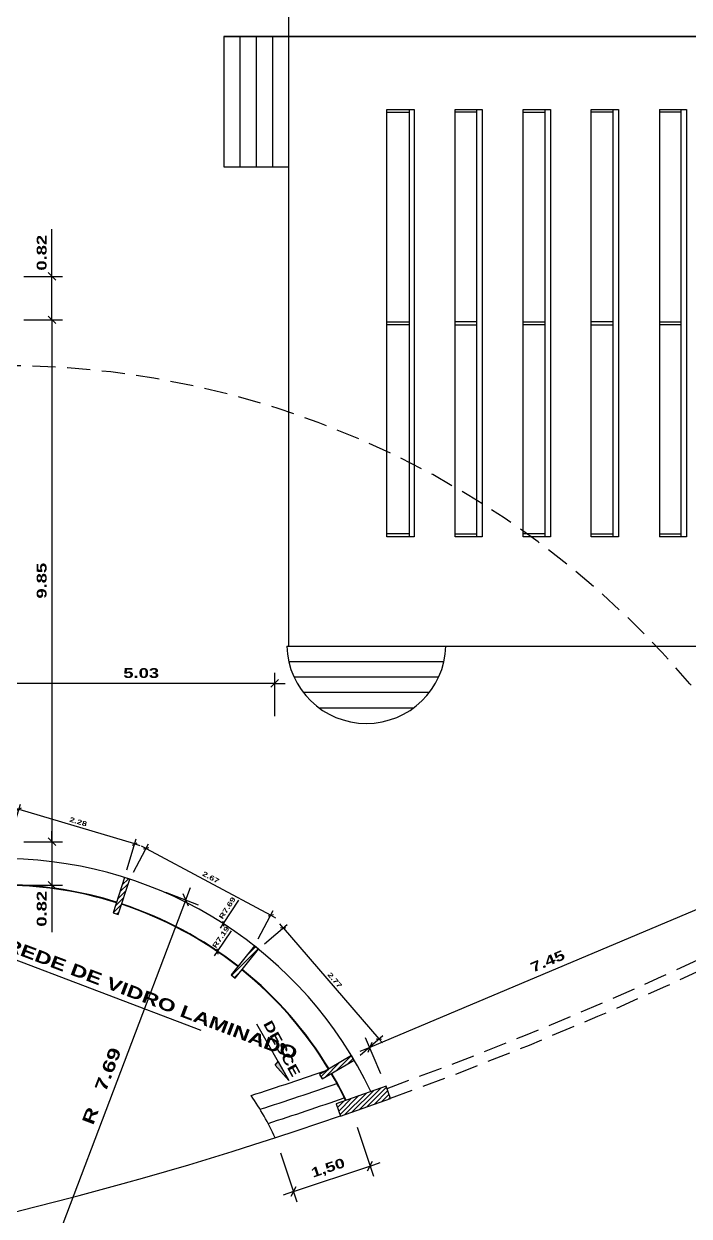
# Model space of a CAD drawing. Extents: x 346 to 515, y 162 to 297.
# Drawn here: x 457.56 to 470.11, y 243.62 to 266.12 of the extents above; entities that cross this region are included whole.
import ezdxf

# ---------------------------------------------------------------- set-up
doc = ezdxf.new("R2010")
doc.units = 0
doc.header["$LTSCALE"] = 35
doc.linetypes.add('HIDDEN', pattern=[0.375, 0.25, -0.125])
doc.layers.get('0').update_dxf_attribs({"linetype": 'CONTINUOUS'})
doc.layers.get('DEFPOINTS').update_dxf_attribs({"color": 2, "linetype": 'CONTINUOUS'})
for name, color, linetype in [('ACHURIAS', 1, 'CONTINUOUS'), ('COTAS_100', 13, 'CONTINUOUS'), ('COTAS_125', 13, 'CONTINUOUS'), ('COTAS_50', 13, 'CONTINUOUS'), ('LINVISTA', 13, 'CONTINUOUS'), ('PAREDE', 6, 'CONTINUOUS'), ('PILARES', 1, 'CONTINUOUS')]:
    doc.layers.add(name, color=color, linetype=linetype)
doc.styles.add('REGUA60', font='cityb___.ttf', dxfattribs={"width": 1.4})
doc.dimstyles.get("Standard").update_dxf_attribs({"dimtxt": 0.18, "dimasz": 0.18, "dimexe": 0.18, "dimexo": 0.0625, "dimgap": 0.09, "dimtad": 0, "dimtih": 1, "dimtoh": 1, "dimdec": 4, "dimzin": 0, "dimdsep": 46, "dimtxsty": 'Standard', "dimcen": 0.09, "dimadec": 0, "dimazin": 0, "dimtfac": 1, "dimtdec": 4, "dimtofl": 0, "dimtmove": 0, "dimatfit": 3, "dimfxl": 1, "dimtolj": 1, "dimtzin": 0, "dimarcsym": 0})
pattern_1 = [(45, (0.756064, 0), (-0.0449012806, 0.0449012806), [])]

# ---------------------------------------------------------------- blocks, each defined once
blk = doc.blocks.new('COTATR')
at = {"color": 6}
blk.add_line((-71, -71), (71, 71), dxfattribs=at)
at = {"color": 0, "linetype": 'ByBlock'}
blk.add_line((0, 0), (200, 0), dxfattribs=at)
blk = doc.blocks.new('*D37')
at = {"color": 0, "linetype": 'ByBlock'}
for p, q in [((456.803, 260.534), (457.536, 260.534)), ((457.336, 260.533), (457.336, 250.686)), ((456.803, 250.685), (457.536, 250.685))]:
    blk.add_line(p, q, dxfattribs=at)
at = {"layer": 'DEFPOINTS', "color": 0, "linetype": 'ByBlock'}
for p in [(456.503, 260.534), (456.503, 250.685), (457.336, 250.685)]:
    blk.add_point(p, dxfattribs=at)
at = {"color": 0, "linetype": 'ByBlock', "xscale": 0.001, "yscale": 0.001, "zscale": 0.001}
for p, rotation in [((457.336, 260.534), 90), ((457.336, 250.685), 270)]:
    blk.add_blockref('COTATR', p, dxfattribs=dict(at, rotation=rotation))
at = {"color": 2, "linetype": 'ByBlock', "insert": (457.143, 255.61), "char_height": 0.185, "attachment_point": 5, "rotation": 90, "style": 'REGUA60'}
blk.add_mtext('\\A1;9.85', dxfattribs=at)
blk = doc.blocks.new('*D38')
at = {"color": 0, "linetype": 'ByBlock'}
for p, q in [((457.336, 261.355), (457.336, 262.243)), ((456.803, 261.355), (457.536, 261.355)), ((457.336, 260.535), (457.336, 261.354)), ((456.803, 260.534), (457.536, 260.534))]:
    blk.add_line(p, q, dxfattribs=at)
at = {"layer": 'DEFPOINTS', "color": 0, "linetype": 'ByBlock'}
for p in [(456.503, 261.355), (457.336, 261.355), (456.503, 260.534)]:
    blk.add_point(p, dxfattribs=at)
at = {"color": 0, "linetype": 'ByBlock', "xscale": 0.001, "yscale": 0.001, "zscale": 0.001}
for p, rotation in [((457.336, 261.355), 90), ((457.336, 260.534), 270)]:
    blk.add_blockref('COTATR', p, dxfattribs=dict(at, rotation=rotation))
at = {"color": 2, "linetype": 'ByBlock', "insert": (457.143, 261.8), "char_height": 0.185, "attachment_point": 5, "rotation": 90, "style": 'REGUA60'}
blk.add_mtext('\\A1;0.82', dxfattribs=at)
blk = doc.blocks.new('*D39')
at = {"color": 0, "linetype": 'ByBlock'}
for p, q in [((456.803, 250.685), (457.536, 250.685)), ((457.336, 250.684), (457.336, 249.865)), ((456.803, 249.864), (457.536, 249.864)), ((457.336, 249.864), (457.336, 248.976))]:
    blk.add_line(p, q, dxfattribs=at)
at = {"layer": 'DEFPOINTS', "color": 0, "linetype": 'ByBlock'}
for p in [(456.503, 250.685), (456.503, 249.864), (457.336, 249.864)]:
    blk.add_point(p, dxfattribs=at)
at = {"color": 0, "linetype": 'ByBlock', "xscale": 0.001, "yscale": 0.001, "zscale": 0.001}
for p, rotation in [((457.336, 250.685), 90), ((457.336, 249.864), 270)]:
    blk.add_blockref('COTATR', p, dxfattribs=dict(at, rotation=rotation))
at = {"color": 2, "linetype": 'ByBlock', "insert": (457.143, 249.419), "char_height": 0.185, "attachment_point": 5, "rotation": 90, "style": 'REGUA60'}
blk.add_mtext('\\A1;0.82', dxfattribs=at)
blk = doc.blocks.new('*D40')
at = {"color": 0, "linetype": 'ByBlock'}
for p, q in [((470.398, 249.207), (470.111, 249.887)), ((470.188, 249.702), (463.329, 246.802)), ((463.538, 246.306), (463.25, 246.986))]:
    blk.add_line(p, q, dxfattribs=at)
at = {"layer": 'DEFPOINTS', "color": 0, "linetype": 'ByBlock'}
for p in [(470.515, 248.931), (463.328, 246.802), (463.654, 246.029)]:
    blk.add_point(p, dxfattribs=at)
at = {"color": 0, "linetype": 'ByBlock', "xscale": 0.001, "yscale": 0.001, "zscale": 0.001}
for p, rotation in [((470.189, 249.703), 22.92177126799655), ((463.328, 246.802), 202.9217712679965)]:
    blk.add_blockref('COTATR', p, dxfattribs=dict(at, rotation=rotation))
at = {"color": 2, "linetype": 'ByBlock', "insert": (466.683, 248.43), "char_height": 0.185, "attachment_point": 5, "rotation": 22.9218, "style": 'REGUA60'}
blk.add_mtext('\\A1;7.45', dxfattribs=at)
blk = doc.blocks.new('*D52')
at = {"color": 0, "linetype": 'ByBlock'}
for p, q in [((456.503, 250.985), (456.503, 253.874)), ((461.536, 253.052), (461.536, 253.874)), ((461.535, 253.674), (456.504, 253.674))]:
    blk.add_line(p, q, dxfattribs=at)
at = {"layer": 'DEFPOINTS', "color": 0, "linetype": 'ByBlock'}
for p in [(456.503, 253.674), (461.536, 252.752), (456.503, 250.685)]:
    blk.add_point(p, dxfattribs=at)
at = {"color": 0, "linetype": 'ByBlock', "xscale": 0.001, "yscale": 0.001, "zscale": 0.001, "rotation": 180}
blk.add_blockref('COTATR', (456.503, 253.674), dxfattribs=at)
at = {"color": 0, "linetype": 'ByBlock', "xscale": 0.001, "yscale": 0.001, "zscale": 0.001}
blk.add_blockref('COTATR', (461.536, 253.674), dxfattribs=at)
at = {"color": 2, "linetype": 'ByBlock', "insert": (459.019, 253.867), "char_height": 0.185, "attachment_point": 5, "style": 'REGUA60'}
blk.add_mtext('\\A1;5.03', dxfattribs=at)
blk = doc.blocks.new('*D62')
at = {"color": 0, "linetype": 'ByBlock'}
for p, q in [((460.718, 249.004), (460.452, 248.613)), ((456.4, 242.473), (456.4, 242.873)), ((456.2, 242.673), (456.6, 242.673))]:
    blk.add_line(p, q, dxfattribs=at)
at = {"layer": 'DEFPOINTS', "color": 0, "linetype": 'ByBlock'}
for p in [(460.452, 248.613), (456.4, 242.673)]:
    blk.add_point(p, dxfattribs=at)
at = {"color": 0, "linetype": 'ByBlock', "xscale": 0.0005, "yscale": 0.0005, "zscale": 0.0005, "rotation": 235.7008381619773}
blk.add_blockref('COTATR', (460.452, 248.613), dxfattribs=at)
at = {"color": 2, "linetype": 'ByBlock', "insert": (460.521, 248.884), "char_height": 0.0925, "attachment_point": 5, "rotation": 55.7008, "style": 'REGUA60'}
blk.add_mtext('\\A1;R7.19', dxfattribs=at)
blk = doc.blocks.new('*D69')
at = {"color": 0, "linetype": 'ByBlock'}
for p, q in [((456.568, 250.807), (456.743, 251.392)), ((458.896, 250.643), (456.715, 251.296)), ((458.75, 250.154), (458.925, 250.739))]:
    blk.add_line(p, q, dxfattribs=at)
at = {"layer": 'DEFPOINTS', "color": 0, "linetype": 'ByBlock'}
for p in [(456.714, 251.296), (456.525, 250.664), (458.707, 250.01)]:
    blk.add_point(p, dxfattribs=at)
at = {"color": 0, "linetype": 'ByBlock', "xscale": 0.0005, "yscale": 0.0005, "zscale": 0.0005}
for p, rotation in [((456.714, 251.296), 163.3272552041149), ((458.897, 250.643), 343.3272552041148)]:
    blk.add_blockref('COTATR', p, dxfattribs=dict(at, rotation=rotation))
at = {"color": 2, "linetype": 'ByBlock', "insert": (457.833, 251.062), "char_height": 0.0925, "attachment_point": 5, "rotation": 343.3273, "style": 'REGUA60'}
blk.add_mtext('\\A1;2.28', dxfattribs=at)
blk = doc.blocks.new('*D70')
at = {"color": 0, "linetype": 'ByBlock'}
for p, q in [((458.873, 250.111), (459.159, 250.646)), ((459.112, 250.557), (461.463, 249.299)), ((461.224, 248.852), (461.51, 249.386))]:
    blk.add_line(p, q, dxfattribs=at)
at = {"layer": 'DEFPOINTS', "color": 0, "linetype": 'ByBlock'}
for p in [(458.802, 249.979), (461.463, 249.298), (461.153, 248.72)]:
    blk.add_point(p, dxfattribs=at)
at = {"color": 0, "linetype": 'ByBlock', "xscale": 0.0005, "yscale": 0.0005, "zscale": 0.0005}
for p, rotation in [((459.112, 250.557), 151.8277881678493), ((461.463, 249.298), 331.8277881678493)]:
    blk.add_blockref('COTATR', p, dxfattribs=dict(at, rotation=rotation))
at = {"color": 2, "linetype": 'ByBlock', "insert": (460.332, 250.012), "char_height": 0.0925, "attachment_point": 5, "rotation": 331.8278, "style": 'REGUA60'}
blk.add_mtext('\\A1;2.67', dxfattribs=at)
blk = doc.blocks.new('*D71')
at = {"color": 0, "linetype": 'ByBlock'}
for p, q in [((461.345, 248.755), (461.773, 249.124)), ((461.697, 249.058), (463.501, 246.963)), ((463.149, 246.659), (463.577, 247.028))]:
    blk.add_line(p, q, dxfattribs=at)
at = {"layer": 'DEFPOINTS', "color": 0, "linetype": 'ByBlock'}
for p in [(461.231, 248.657), (463.501, 246.963), (463.035, 246.561)]:
    blk.add_point(p, dxfattribs=at)
at = {"color": 0, "linetype": 'ByBlock', "xscale": 0.0005, "yscale": 0.0005, "zscale": 0.0005}
for p, rotation in [((461.697, 249.058), 130.727263110907), ((463.501, 246.963), 310.727263110907)]:
    blk.add_blockref('COTATR', p, dxfattribs=dict(at, rotation=rotation))
at = {"color": 2, "linetype": 'ByBlock', "insert": (462.671, 248.073), "char_height": 0.0925, "attachment_point": 5, "rotation": 310.7273, "style": 'REGUA60'}
blk.add_mtext('\\A1;2.77', dxfattribs=at)
blk = doc.blocks.new('*D74')
at = {"color": 0, "linetype": 'ByBlock'}
for p, q in [((460.851, 249.585), (460.564, 249.139)), ((456.4, 242.473), (456.4, 242.873)), ((456.2, 242.673), (456.6, 242.673))]:
    blk.add_line(p, q, dxfattribs=at)
at = {"layer": 'DEFPOINTS', "color": 0, "linetype": 'ByBlock'}
for p in [(460.564, 249.139), (456.4, 242.673)]:
    blk.add_point(p, dxfattribs=at)
at = {"color": 0, "linetype": 'ByBlock', "xscale": 0.0005, "yscale": 0.0005, "zscale": 0.0005, "rotation": 237.219408204225}
blk.add_blockref('COTATR', (460.564, 249.139), dxfattribs=at)
at = {"color": 2, "linetype": 'ByBlock', "insert": (460.641, 249.434), "char_height": 0.0925, "attachment_point": 5, "rotation": 57.2194, "style": 'REGUA60'}
blk.add_mtext('\\A1;R7.69', dxfattribs=at)
blk = doc.blocks.new('*D90')
at = {"color": 0, "linetype": 'ByBlock'}
for p, q in [((457.133, 242.396), (459.86, 249.584)), ((459.478, 249.731), (460.094, 249.497)), ((456.75, 242.54), (457.367, 242.306))]:
    blk.add_line(p, q, dxfattribs=at)
at = {"layer": 'DEFPOINTS', "color": 0, "linetype": 'ByBlock'}
for p in [(459.127, 249.864), (459.86, 249.586), (456.4, 242.673)]:
    blk.add_point(p, dxfattribs=at)
at = {"color": 0, "linetype": 'ByBlock', "xscale": 0.00125, "yscale": 0.00125, "zscale": 0.00125}
for p, rotation in [((459.86, 249.586), 69.2274831757424), ((457.133, 242.395), 249.2274831757424)]:
    blk.add_blockref('COTATR', p, dxfattribs=dict(at, rotation=rotation))
at = {"color": 2, "linetype": 'ByBlock', "insert": (458.274, 246.075), "char_height": 0.23125, "attachment_point": 5, "rotation": 69.2275, "style": 'REGUA60'}
blk.add_mtext('\\A1;R   7.69', dxfattribs=at)
blk = doc.blocks.new('*D121')
at = {"color": 0, "linetype": 'ByBlock'}
for p, q in [((463.089, 245.297), (463.398, 244.375)), ((461.643, 244.813), (461.952, 243.891)), ((461.889, 244.081), (463.333, 244.564))]:
    blk.add_line(p, q, dxfattribs=at)
at = {"layer": 'DEFPOINTS', "color": 0, "linetype": 'ByBlock'}
for p in [(462.994, 245.582), (461.548, 245.098), (463.334, 244.565)]:
    blk.add_point(p, dxfattribs=at)
at = {"color": 0, "linetype": 'ByBlock', "xscale": 0.001, "yscale": 0.001, "zscale": 0.001}
for p, rotation in [((463.334, 244.565), 18.50605434582875), ((461.888, 244.081), 198.5060543458287)]:
    blk.add_blockref('COTATR', p, dxfattribs=dict(at, rotation=rotation))
at = {"color": 2, "linetype": 'ByBlock', "insert": (462.547, 244.514), "char_height": 0.18, "attachment_point": 5, "rotation": 18.5061, "style": 'REGUA60'}
blk.add_mtext('\\A1;1,50', dxfattribs=at)

msp = doc.modelspace()

# ---------------------------------------------------------------- hatches: boundary and pattern name
at = {"layer": 'ACHURIAS'}
h = msp.add_hatch(dxfattribs=at)
h.set_pattern_fill('ANSI31', color=256, scale=0.02, style=0)
h.set_pattern_definition(pattern_1)
h.paths.add_polyline_path([(449.49911, 243.39337, 0.00325082), (449.49039, 243.29375), (450.18666, 243.22824), (450.19603, 243.3278)])
h.paths.add_polyline_path([(450.83359, 245.65741), (450.87756, 245.74723), (450.24889, 246.05506, 0.00325082), (450.20549, 245.96497)])
h.paths.add_polyline_path([(452.29791, 247.70074), (452.37081, 247.76919), (451.89166, 248.2795, 0.00325082), (451.8192, 248.21057)])
h.paths.add_polyline_path([(454.39031, 249.09403), (454.48271, 249.13227), (454.21503, 249.77907, 0.00325082), (454.12288, 249.74023)])
h.paths.add_polyline_path([(459.55811, 249.97877, 0.00325082), (459.46291, 250.00939), (459.24446, 249.34503), (459.33946, 249.3138)])
h.paths.add_polyline_path([(461.46941, 248.17498), (461.54722, 248.11216), (461.98694, 248.65681, 0.00325082), (461.90872, 248.71913)])
h.paths.add_polyline_path([(463.79118, 246.56121, 0.00325082), (463.74006, 246.64716), (463.13667, 246.29358), (463.18723, 246.20731)])
h = msp.add_hatch(dxfattribs=at)
h.set_pattern_fill('ANSI31', color=256, scale=0.02, style=0)
h.set_pattern_definition(pattern_1)
h.paths.add_polyline_path([(463.45163, 245.74145), (463.53492, 245.50574), (464.47779, 245.83889), (464.3945, 246.07461)])
at = {"layer": 'COTAS_100'}
msp.add_hatch(color=256, dxfattribs=at).paths.add_polyline_path([(462.55626, 246.18106), (462.29955, 246.46724), (462.356, 246.53479)])

# ---------------------------------------------------------------- linework, layer by layer
for p, q in [((461.95051, 247.25099), (462.55626, 246.18106)), ((462.29955, 246.46724), (462.356, 246.53479)), ((462.55626, 246.18106), (462.29955, 246.46724))]:
    msp.add_line(p, q, dxfattribs=at)
msp.add_lwpolyline([(462.55626, 246.18106), (462.29955, 246.46724), (462.356, 246.53479)], close=True, dxfattribs=at)
at = {"layer": 'LINVISTA'}
for p, q in [((462.5586, 265.87926), (462.5586, 270.48328)), ((477.22932, 265.87926), (461.33034, 265.87926)), ((461.33034, 265.87926), (461.33034, 263.42274)), ((461.64119, 263.42274), (461.64119, 265.87926)), ((461.94447, 265.87926), (461.94447, 263.42274)), ((462.25532, 263.42274), (462.25532, 265.87926)), ((462.5586, 254.37254), (462.5586, 265.87926)), ((464.40857, 264.501), (464.92413, 264.501)), ((464.40857, 256.43771), (464.40857, 264.501)), ((464.40857, 264.45551), (464.82557, 264.45551)), ((464.82557, 264.501), (464.82557, 256.43771)), ((464.92413, 264.501), (464.92413, 256.43771)), ((465.69748, 264.501), (466.20546, 264.501)), ((465.69748, 256.43771), (465.69748, 264.501)), ((466.1069, 264.45551), (465.69748, 264.45551)), ((466.1069, 256.43771), (466.1069, 264.501)), ((466.20546, 264.501), (466.20546, 256.43771)), ((466.97881, 264.501), (467.49438, 264.501)), ((466.97881, 256.43771), (466.97881, 264.501)), ((466.97881, 264.45551), (467.38823, 264.45551)), ((467.38823, 264.501), (467.38823, 256.43771)), ((467.49438, 264.501), (467.49438, 256.43771)), ((468.26014, 264.501), (468.77571, 264.501)), ((468.26014, 256.43771), (468.26014, 264.501)), ((468.67715, 264.45551), (468.26014, 264.45551)), ((468.67715, 256.43771), (468.67715, 264.501)), ((468.77571, 264.501), (468.77571, 256.43771)), ((469.54906, 264.501), (470.05704, 264.501)), ((469.54906, 264.501), (469.54906, 256.43771)), ((469.95848, 264.45551), (469.54906, 264.45551)), ((469.95848, 256.43771), (469.95848, 264.501)), ((470.05704, 264.501), (470.05704, 256.43771)), ((461.33034, 263.42274), (462.5586, 263.42274)), ((464.40857, 260.49779), (464.82557, 260.49779)), ((464.82557, 260.44092), (464.40857, 260.44092)), ((466.1069, 260.49779), (465.69748, 260.49779)), ((465.69748, 260.44092), (466.1069, 260.44092)), ((466.97881, 260.49779), (467.38823, 260.49779)), ((467.38823, 260.44092), (466.97881, 260.44092)), ((468.67715, 260.49779), (468.26014, 260.49779)), ((468.26014, 260.44092), (468.67715, 260.44092)), ((469.54906, 260.49779), (469.95848, 260.49779)), ((469.95848, 260.44092), (469.54906, 260.44092)), ((464.82557, 256.49457), (464.40857, 256.49457)), ((464.92413, 256.43771), (464.40857, 256.43771)), ((465.69748, 256.49457), (466.1069, 256.49457)), ((466.20546, 256.43771), (465.69748, 256.43771)), ((467.38823, 256.49457), (466.97881, 256.49457)), ((467.49438, 256.43771), (466.97881, 256.43771)), ((468.26014, 256.49457), (468.67715, 256.49457)), ((468.77571, 256.43771), (468.26014, 256.43771)), ((469.54906, 256.49457), (469.95848, 256.49457)), ((470.05704, 256.43771), (469.54906, 256.43771)), ((462.52117, 254.37254), (471.94116, 254.37254)), ((465.48239, 254.08152), (462.5586, 254.08152)), ((465.38319, 253.79051), (462.6578, 253.79051)), ((465.20681, 253.49949), (462.83418, 253.49949)), ((464.90839, 253.20847), (463.1326, 253.20847))]:
    msp.add_line(p, q, dxfattribs=at)
msp.add_lwpolyline([(461.33034, 265.87926), (477.22932, 265.87926)], dxfattribs=at)
at = {"layer": 'LINVISTA', "linetype": 'HIDDEN', "ltscale": 0.05}
for centre, radius, start, end in [((457.1559, 242.67297), 17, 278.523321, 91.474248), ((440.65035, 311.77981), 69.91184, 289.8682598, 308.1887619), ((440.65505, 311.78352), 70.11184, 289.8624612, 308.1814456)]:
    msp.add_arc(centre, radius, start, end, dxfattribs=at)
at = {"layer": 'LINVISTA'}
for centre, radius, start, end in [((464.02049, 254.41746), 1.5, 181.716063, 358.283937), ((457.1559, 242.67297), 7.6906, 25.37012, 89.068696), ((440.65505, 311.78352), 69.21184, 287.8289408, 289.1099725), ((440.65505, 311.78352), 69.51184, 287.8956497, 289.1569644), ((457.1559, 242.67297), 5.6906, 25.220434, 34.49289), ((440.65505, 311.78352), 69.81184, 287.9476433, 289.1928349), ((440.65505, 311.78352), 70.11184, 277.8138407, 289.0452488)]:
    msp.add_arc(centre, radius, start, end, dxfattribs=at)
at = {"layer": 'PAREDE', "color": 1}
for radius, start, end in [(7.2006, 72.594425, 89.005315), (7.1906, 72.595532, 89.003931), (7.1906, 51.881246, 71.798692), (7.2006, 51.88014, 71.798692), (7.1906, 31.166961, 51.084406), (7.2006, 31.165854, 51.084406), (7.1906, 25.813915, 30.37012), (7.2006, 25.805055, 30.37012)]:
    msp.add_arc((457.1559, 242.67297), radius, start, end, dxfattribs=at)
at = {"layer": 'PILARES'}
for points in [[(459.24446, 249.34503), (459.33946, 249.3138), (459.55811, 249.97877), (459.46311, 250.01001)], [(461.46941, 248.17498), (461.54722, 248.11216), (461.98694, 248.65681), (461.90913, 248.71963)], [(463.13667, 246.29358), (463.18723, 246.20731), (463.79118, 246.56121), (463.74062, 246.64749)], [(463.53492, 245.50574), (464.47779, 245.83889), (464.3945, 246.07461), (463.45163, 245.74145)]]:
    msp.add_lwpolyline(points, close=True, dxfattribs=at)

# ---------------------------------------------------------------- texts
at = {"layer": 'COTAS_100', "color": 2, "style": 'REGUA60'}
for s, insert, char_height, attachment_point, rotation in [('\\A1; PAREDE DE VIDRO LAMINADO', (456.54861, 249.01971), 0.23125, 4, 339.145338), ('DESCE', (462.22934, 247.33545), 0.18, 1, 298.610007)]:
    msp.add_mtext(s, dxfattribs=dict(at, insert=insert, char_height=char_height, attachment_point=attachment_point, rotation=rotation))

# ---------------------------------------------------------------- dimensions: what is measured, and where the dimension line sits
at = {"layer": 'COTAS_100'}
for base, p1, p2, picture, middle in [((458.09235, 261.35545), (457.25862, 260.53367), (457.25862, 261.35545), '*D38', (457.8992, 261.79957)), ((458.09235, 250.68536), (457.25862, 260.53367), (457.25862, 250.68536), '*D37', (457.8992, 255.60951)), ((458.09235, 249.86357), (457.25862, 250.68536), (457.25862, 249.86357), '*D39', (457.8992, 249.41945))]:
    dim = msp.add_linear_dim(base=base, p1=p1, p2=p2, angle=90, dimstyle='Standard', override={"dimscale": 0.1, "dimtxt": 1.85, "dimasz": 0.01, "dimexe": 2, "dimexo": 3, "dimgap": 0.98, "dimtad": 1, "dimtih": 0, "dimtoh": 0, "dimdec": 2, "dimrnd": 0.01, "dimzin": 8, "dimlunit": 6, "dimtxsty": 'REGUA60', "dimblk": 'COTATR', "dimcen": 4, "dimdle": 4, "dimclrt": 2, "dimaunit": 1}, dxfattribs=at)
    dim.commit()
    dim.dimension.update_dxf_attribs({"geometry": picture, "text_midpoint": middle, "insert": (0.75606, 0)})
dim = msp.add_linear_dim(base=(457.25862, 253.67437), p1=(462.29204, 252.75209), p2=(457.25862, 250.68536), dimstyle='Standard', override={"dimscale": 0.1, "dimtxt": 1.85, "dimasz": 0.01, "dimexe": 2, "dimexo": 3, "dimgap": 0.98, "dimtad": 1, "dimtih": 0, "dimtoh": 0, "dimdec": 2, "dimrnd": 0.01, "dimzin": 8, "dimlunit": 6, "dimtxsty": 'REGUA60', "dimblk": 'COTATR', "dimcen": 4, "dimdle": 4, "dimclrt": 2, "dimaunit": 1}, dxfattribs=at)
dim.commit()
dim.dimension.update_dxf_attribs({"geometry": '*D52', "text_midpoint": (459.77533, 253.86683), "insert": (0.75606, 0)})
dim = msp.add_aligned_dim(p1=(471.27124, 248.93053), p2=(464.41049, 246.02936), distance=-0.83835, dimstyle='Standard', override={"dimscale": 0.1, "dimtxt": 1.85, "dimasz": 0.01, "dimexe": 2, "dimexo": 3, "dimgap": 0.98, "dimtad": 1, "dimtih": 0, "dimtoh": 0, "dimdec": 2, "dimrnd": 0.01, "dimzin": 8, "dimlunit": 6, "dimtxsty": 'REGUA60', "dimblk": 'COTATR', "dimcen": 4, "dimdle": 4, "dimclrt": 2, "dimaunit": 1}, dxfattribs=at)
dim.commit()
dim.dimension.update_dxf_attribs({"geometry": '*D40', "text_midpoint": (467.4393, 248.42957), "insert": (0.75606, 0)})
dim = msp.add_aligned_dim(p1=(462.30404, 245.09775), p2=(463.74969, 245.58162), distance=-1.07244, text='1,50', dimstyle='Standard', override={"dimscale": 0.1, "dimtxt": 1.8, "dimasz": 0.01, "dimexe": 2, "dimexo": 3, "dimgap": 0.98, "dimtad": 1, "dimtih": 0, "dimtoh": 0, "dimdec": 2, "dimrnd": 0.005, "dimlunit": 6, "dimtxsty": 'REGUA60', "dimblk": 'COTATR', "dimblk1": 'COTATR', "dimblk2": 'COTATR', "dimcen": 4, "dimdle": 4, "dimclrt": 2, "dimaunit": 1}, dxfattribs=at)
dim.commit()
dim.dimension.update_dxf_attribs({"geometry": '*D121', "text_midpoint": (463.30336, 244.51362), "insert": (0.75606, 0)})
at = {"layer": 'COTAS_125'}
dim = msp.add_aligned_dim(p1=(457.1559, 242.67297), p2=(459.88343, 249.86365), distance=-0.78396, text='R   <>', dimstyle='Standard', override={"dimscale": 0.125, "dimtxt": 1.85, "dimasz": 0.01, "dimexe": 2, "dimexo": 3, "dimgap": 0.98, "dimtad": 1, "dimtih": 0, "dimtoh": 0, "dimdec": 2, "dimrnd": 0.01, "dimzin": 8, "dimlunit": 6, "dimtxsty": 'REGUA60', "dimblk": 'COTATR', "dimcen": 4, "dimdle": 4, "dimclrt": 2, "dimaunit": 1}, dxfattribs=at)
dim.commit()
dim.dimension.update_dxf_attribs({"geometry": '*D90', "text_midpoint": (459.03002, 246.07473), "insert": (0.75606, 0)})
at = {"layer": 'COTAS_50'}
for p1, p2, distance, picture, middle in [((459.46311, 250.01001), (457.2809, 250.66357), -0.66056, '*D69', (458.58923, 251.06209)), ((459.55811, 249.97877), (461.90913, 248.71963), 0.65647, '*D70', (461.08852, 250.01187)), ((461.98694, 248.65681), (463.79118, 246.56121), 0.61529, '*D71', (463.42752, 248.07261))]:
    dim = msp.add_aligned_dim(p1=p1, p2=p2, distance=distance, dimstyle='Standard', override={"dimscale": 0.05, "dimtxt": 1.85, "dimasz": 0.01, "dimexe": 2, "dimexo": 3, "dimgap": 0.98, "dimtad": 1, "dimtih": 0, "dimtoh": 0, "dimdec": 2, "dimrnd": 0.01, "dimzin": 8, "dimlunit": 6, "dimtxsty": 'REGUA60', "dimblk": 'COTATR', "dimcen": 4, "dimdle": 4, "dimclrt": 2, "dimaunit": 1}, dxfattribs=at)
    dim.commit()
    dim.dimension.update_dxf_attribs({"geometry": picture, "text_midpoint": middle, "insert": (0.75606, 0)})
for mpoint, picture, middle in [((461.31977, 249.13884), '*D74', (461.47684, 249.38276)), ((461.2079, 248.61317), '*D62', (461.35618, 248.83054))]:
    dim = msp.add_radius_dim(center=(457.1559, 242.67297), mpoint=mpoint, dimstyle='Standard', override={"dimscale": 0.05, "dimtxt": 1.85, "dimasz": 0.01, "dimexe": 2, "dimexo": 3, "dimgap": 0.98, "dimtad": 1, "dimtih": 0, "dimtoh": 0, "dimdec": 2, "dimrnd": 0.01, "dimzin": 8, "dimlunit": 6, "dimtxsty": 'REGUA60', "dimblk": 'COTATR', "dimcen": 4, "dimdle": 4, "dimclrt": 2, "dimaunit": 1}, dxfattribs=at)
    dim.commit()
    dim.dimension.update_dxf_attribs({"geometry": picture, "text_midpoint": middle, "dimtype": 164, "insert": (0.75606, 0)})

# ---------------------------------------------------------------- leaders
at = {"layer": 'COTAS_100', "annotation_type": 0, "has_hookline": 1, "hookline_direction": 0, "text_width": 4.74215, "horizontal_direction": (0.934486, -0.355999, 0)}
msp.add_leader([(455.50579, 249.67168), (456.37825, 248.85061), (456.37918, 248.85026)], dimstyle='Standard', override={"dimscale": 0.1, "dimtxt": 1.85, "dimasz": 0.01, "dimexe": 2, "dimexo": 3, "dimgap": 0.98, "dimtad": 1, "dimtih": 0, "dimtoh": 0, "dimdec": 2, "dimrnd": 0.01, "dimzin": 8, "dimtxsty": 'REGUA60', "dimcen": 4, "dimdle": 4, "dimclrt": 2, "dimaunit": 1, "dimldrblk": 'COTATR'}, dxfattribs=at)

doc.saveas('drawing.dxf')
